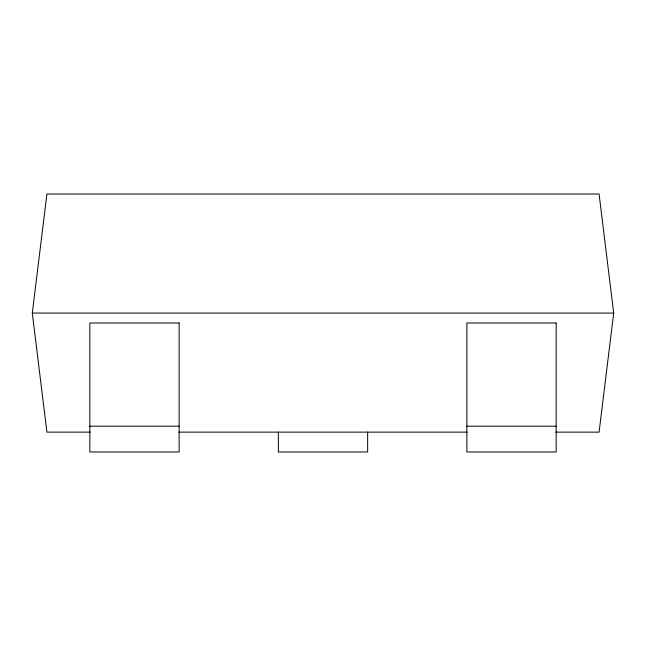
<?xml version="1.0" encoding="UTF-8"?>
<svg xmlns="http://www.w3.org/2000/svg" width="646" height="646" viewBox="0 0 646 646"><rect width="100%" height="100%" fill="white"/><g stroke="black" fill="none" stroke-linecap="round" stroke-linejoin="round"><path stroke-width="0.97" d="M90.246 432.134L46.916 432.134L32.3 313.076L46.916 194.018L599.084 194.018L613.7 313.076L599.084 432.134L555.754 432.134M32.3 313.076L613.7 313.076M89.842 426.182L179.136 426.182M466.864 426.182L556.158 426.182M178.91 432.134L467.09 432.134M367.647 432.134L367.647 451.982L278.353 451.982L278.353 432.134M179.136 323L89.842 323L89.842 451.982L179.136 451.982L179.136 323M556.158 323L466.864 323L466.864 451.982L556.158 451.982L556.158 323"/></g></svg>
